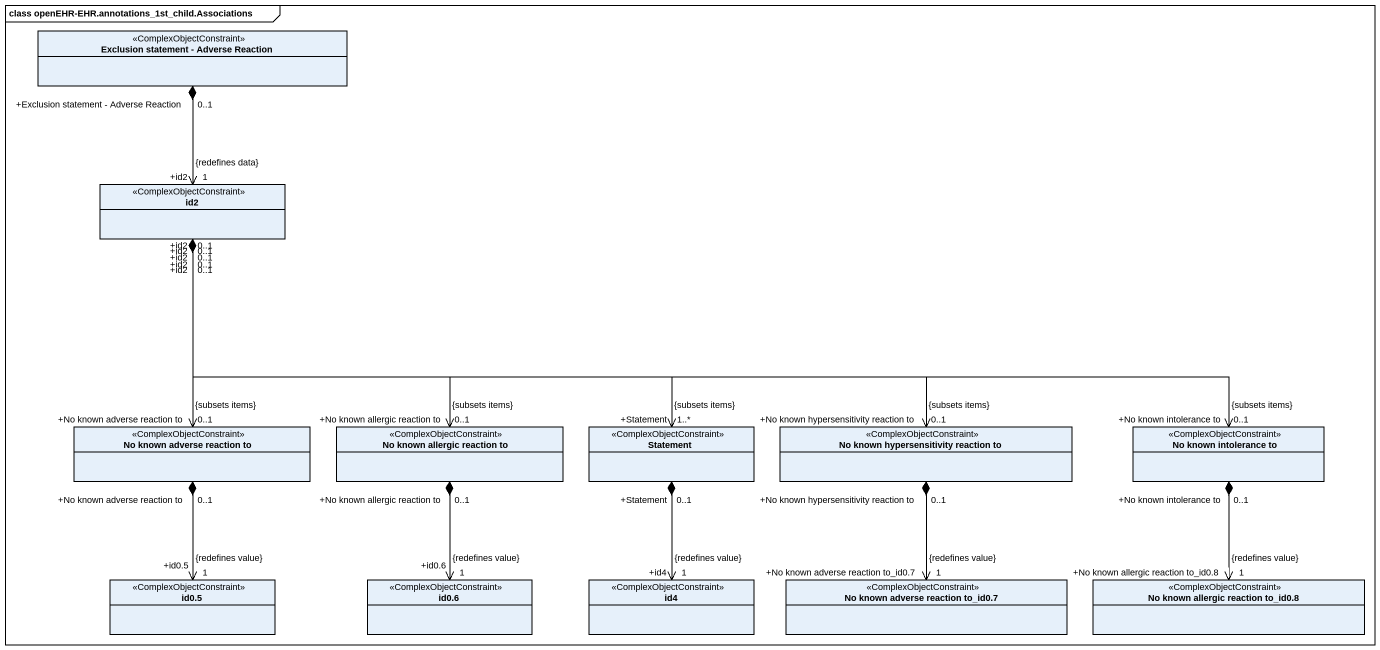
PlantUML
@startuml
mainframe class openEHR-EHR.annotations_1st_child.Associations
hide circle
hide empty members
class "Exclusion statement - Adverse Reaction" as Exclusion_statement_Adverse <<ComplexObjectConstraint>>
class id2 <<ComplexObjectConstraint>>
class "No known adverse reaction to" as No_known_adverse_reaction_to <<ComplexObjectConstraint>>
class "No known allergic reaction to" as No_known_allergic_reaction <<ComplexObjectConstraint>>
class Statement <<ComplexObjectConstraint>>
class "No known hypersensitivity reaction to" as No_known_hypersensitivity <<ComplexObjectConstraint>>
class "No known intolerance to" as No_known_intolerance_to <<ComplexObjectConstraint>>
class "id0.5" as id0_5 <<ComplexObjectConstraint>>
class "id0.6" as id0_6 <<ComplexObjectConstraint>>
class id4 <<ComplexObjectConstraint>>
class "No known adverse reaction to_id0.7" as No_known_adverse_reaction <<ComplexObjectConstraint>>
class "No known allergic reaction to_id0.8" as No_known_allergic_reaction_2 <<ComplexObjectConstraint>>
Exclusion_statement_Adverse "+Exclusion statement - Adverse Reaction\n0..1" *--> "+id2\n1\n{redefines data}" id2
id2 "+id2\n0..1" *--> "+No known adverse reaction to\n0..1\n{subsets items}" No_known_adverse_reaction_to
id2 "+id2\n0..1" *--> "+No known allergic reaction to\n0..1\n{subsets items}" No_known_allergic_reaction
id2 "+id2\n0..1" *-right-> "+Statement\n1..*\n{subsets items}" Statement
id2 "+id2\n0..1" *-right-> "+No known hypersensitivity reaction to\n0..1\n{subsets items}" No_known_hypersensitivity
id2 "+id2\n0..1" *-right-> "+No known intolerance to\n0..1\n{subsets items}" No_known_intolerance_to
No_known_adverse_reaction_to "+No known adverse reaction to\n0..1" *--> "+id0.5\n1\n{redefines value}" id0_5
No_known_allergic_reaction "+No known allergic reaction to\n0..1" *--> "+id0.6\n1\n{redefines value}" id0_6
Statement "+Statement\n0..1" *--> "+id4\n1\n{redefines value}" id4
No_known_hypersensitivity "+No known hypersensitivity reaction to\n0..1" *--> "+No known adverse reaction to_id0.7\n1\n{redefines value}" No_known_adverse_reaction
No_known_intolerance_to "+No known intolerance to\n0..1" *--> "+No known allergic reaction to_id0.8\n1\n{redefines value}" No_known_allergic_reaction_2
@enduml
